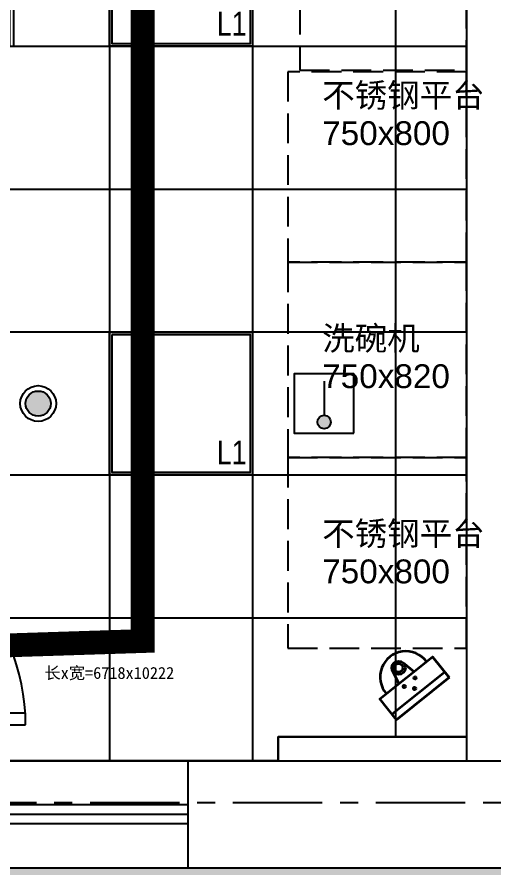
# Model space of a CAD drawing. Header units: millimetres. Extents: x -6033 to 120673, y -816267322945 to 90533.
# Drawn here: x 88294 to 90295, y 65940 to 69513 of the extents above; entities that cross this region are included whole.
import ezdxf
from ezdxf.enums import TextEntityAlignment as Align

# ---------------------------------------------------------------- set-up
doc = ezdxf.new("R2010")
doc.units = ezdxf.units.MM
for name, pattern in [('Hidden', [7.14375, 4.7625, -2.38125]), ('I-AR$0$CENTER', [2, 1.25, -0.25, 0.25, -0.25]), ('I-PLAN$0$ACAD_ISO02W100', [15, 12, -3]), ('I-PLAN$0$DASH', [0.35, 0.25, -0.1])]:
    doc.linetypes.add(name, pattern=pattern)
for name, color, linetype in [('I-AR$0$1-窗', 2, 'Continuous'), ('I-AR$0$9-填充', 8, 'Continuous'), ('I-AR$0$D-BASE-WALL', 4, 'Continuous'), ('I-CEILING$0$0-LIGHT-RC', 1, 'Continuous'), ('I-CEILING$0$0-LIGHT-TXT', 90, 'Continuous'), ('I-CEILING$0$EQUIP-消防', 3, 'Continuous'), ('I-CEILING$0$EQUIP_喷头', 90, 'Continuous'), ('I-CEILING$0$I-RCP', 2, 'Continuous'), ('I-CEILING$0$I-RCP-AIR', 64, 'Continuous'), ('I-CEILING$0$RC-Hatch【天花填充】', 251, 'Continuous'), ('I-PLAN$0$I-PL-FURN', 1, 'I-PLAN$0$DASH'), ('I-PLAN$0$I—平面—门', 1, 'Continuous'), ('I-PLAN$0$L-ELEV-MARK', 253, 'Continuous'), ('RC-Text【天花文字】', 2, 'Continuous'), ('流线', 10, 'Continuous')]:
    doc.layers.add(name, color=color, linetype=linetype)
for name, color, linetype, lineweight in [('I-AR$0$GZET_COL_GRID_1-200_轴线', 8, 'I-AR$0$CENTER', 25), ('I-AR$0$I-SCOPE', 252, 'Continuous', 35), ('I-CEILING$0$_ACM-A-DETL', 7, 'Continuous', 9), ('I-CEILING$0$_ACM-E-EQMT-SECT', 3, 'Continuous', 35), ('I-PLAN$0$_ACM-A-WALL-HACH', 251, 'Continuous', 9), ('I-PLAN$0$I-PL-WALL-FHINISH', 73, 'Continuous', 13)]:
    doc.layers.add(name, color=color, linetype=linetype, lineweight=lineweight)
doc.styles.add('I-CEILING$0$I-CEILING$0$ar', font='arial.ttf', dxfattribs={"width": 0.8})
doc.styles.add('I-CEILING$0$Standard', font='arial.ttf')
doc.styles.add('I-CEILING$0$黑体', font='simhei.ttf', dxfattribs={"height": 600})
doc.styles.add('I-PLAN$0$Arial', font='ARIALUNI.ttf')
doc.styles.add('文字', font='SimSun.ttf', dxfattribs={"width": 0.95})

# ---------------------------------------------------------------- blocks, each defined once
blk = doc.blocks.new('I-AR$0$chuanghu1')
for p, q in [((0, 3230), (450, 3230)), ((0, 1770), (450, 1770)), ((0, 1460), (450, 1460)), ((0, 0), (450, 0))]:
    blk.add_line(p, q)
at = {"layer": 'I-AR$0$1-窗'}
for p, q in [((185, 3230), (185, 1770)), ((225, 3230), (225, 1770)), ((265, 3230), (265, 1770)), ((185, 1460), (185, 0)), ((225, 1460), (225, 0)), ((265, 1460), (265, 0))]:
    blk.add_line(p, q, dxfattribs=at)
blk = doc.blocks.new('I-AR$0$海龙_1211170131')
at = {"layer": 'I-AR$0$GZET_COL_GRID_1-200_轴线', "ltscale": 300}
blk.add_line((-2225, 65990), (116415, 65990), dxfattribs=at)
blk = doc.blocks.new('I-AR')
at = {"layer": 'I-AR$0$9-填充'}
h = blk.add_hatch(dxfattribs=at)
h.set_pattern_fill('GRASS', color=256, scale=20)
h.set_pattern_definition([(90, (-273251.65, 190733.45), (-359.21024, 359.21024), [95.25, -623.1705]), (45, (-273251.65, 190733.45), (-359.21024, 359.21024), [95.25, -412.75]), (135, (-273251.65, 190733.45), (-359.21024, -359.21024), [95.25, -412.75])])
edge = h.paths.add_edge_path()
edge.add_line((96200, 65940), (67080, 65940))
edge.add_line((67080, 65940), (67098.6, 65404.4))
edge.add_arc((66800.6, 58350.8), 7059.9, 59.55584, 87.58101, ccw=False)
edge.add_arc((66906.5, 58690.4), 6713.9, -7.21528, 58.86646, ccw=False)
edge.add_arc((66662.1, 58632.8), 6949.7, 311.20338, 353.50924, ccw=False)
edge.add_line((71240.1, 53404), (71240.1, 51864.2))
edge.add_arc((67179.4, 51841.1), 4060.7, -50.8069, 0.3254, ccw=False)
edge.add_arc((73234.3, 55945.4), 8047, 244.30739, 262.38101)
edge.add_arc((72594.4, 52652.3), 4702.3, 264.7896, 298.7985)
edge.add_arc((72620.9, 53741.8), 5670.9, 293.2518, 330.6093)
edge.add_arc((73250.8, 52752), 4669.2, 337.4147, 357.6495)
edge.add_arc((84681.6, 51782.8), 6810, 142.38646, 173.4424, ccw=False)
edge.add_arc((84374.3, 52142.9), 6347.7, 93.15543, 143.26832, ccw=False)
edge.add_arc((84659, 52466.3), 6047.9, 43.87324, 96.0179, ccw=False)
edge.add_arc((84453.3, 51889.9), 6601.3, -39.79964, 46.24277, ccw=False)
edge.add_arc((81977.6, 54545.9), 10213.6, 299.35774, 317.64212, ccw=False)
edge.add_arc((89994.8, 40495.1), 5964.1, 120.30887, 149.04958)
edge.add_arc((87881.4, 41845.8), 3457.6, 150.2341, 180.1544)
edge.add_arc((85724.1, 42303.9), 1381.8, 199.7699, 246.5201)
edge.add_arc((82877.2, 37779.2), 3985.3, -35.3096, 54.8164, ccw=False)
edge.add_arc((80299.1, 40760.9), 7869.3, 301.87336, 317.80806, ccw=False)
edge.add_arc((84638.8, 33541.6), 567.3, 108.97, 192.3597)
edge.add_arc((84831.7, 33583.9), 764.8, 192.3597, 228.2217)
edge.add_arc((87824.9, 35942), 4565.6, 219.8972, 247.6208)
edge.add_arc((89768.5, 40705.2), 9710.1, 247.71727, 260.93678)
edge.add_arc((85123.5, 20762.4), 10812.5, 51.71832, 73.25432, ccw=False)
edge.add_arc((87587.8, 24098.7), 6668.2, 6.6977, 50.5793, ccw=False)
edge.add_line((94210.5, 24876.4), (96200, 24876.4))
edge.add_line((96200, 24876.4), (96200, 65940))
h.paths.add_polyline_path([(79188.2, 58194.7), (76733.9, 58362.1), (76901.3, 60816.4), (79355.6, 60649)], flags=16)
h.paths.add_polyline_path([(78974.4, 58439.8), (76979, 58575.9), (77115.1, 60571.3), (79110.5, 60435.2)], flags=0)
at = {"layer": 'I-AR$0$I-SCOPE'}
h = blk.add_hatch(dxfattribs=at)
h.set_pattern_fill('ANSI31', color=256, scale=200)
h.paths.add_polyline_path([(63300, 72640), (66630, 72640), (66630, 70889.4), (90600, 70890), (90600, 66390), (96650, 66390), (96650, 24876.4), (18340, 24876.4), (18340, 66390), (48090, 66390), (48090, 72640), (51400, 72640), (51400, 72649.9), (52869.5, 72649.9), (52869.5, 72640), (55240, 72640), (55240, 72790), (59460, 72790), (59460, 72640), (61830.5, 72640), (61830.5, 72649.9), (63300, 72649.9)], flags=16)
h.paths.add_polyline_path([(7330, 0), (7330, -1770), (11180, -1770), (11180, 0), (18450, 0), (18450, 2900), (27550, 2900), (27550, 18090), (37037.3, 18090), (37037.3, 17350), (96200, 17350), (96200, 18120), (114640, 18120), (114640, 84500), (0, 84500), (0, 0)])
at = {"layer": 'I-AR$0$D-BASE-WALL'}
for p, q in [((90180, 73760), (90180, 66390)), ((66630, 66390), (96120, 66390)), ((64615, 65940), (96200, 65940))]:
    blk.add_line(p, q, dxfattribs=at)
blk.add_lwpolyline([(89390, 66390), (89390, 66490), (90180, 66490)], dxfattribs=at)
at = {"layer": 'I-AR$0$D-BASE-WALL', "rotation": 270}
blk.add_blockref('I-AR$0$chuanghu1', (85780, 66390), dxfattribs=at)
at = {"layer": 'I-AR$0$GZET_COL_GRID_1-200_轴线'}
blk.add_blockref('I-AR$0$海龙_1211170131', (225, 225), dxfattribs=at)
blk = doc.blocks.new('I-PLAN$0$A$C3849a8ba')
at = {"layer": 'I-PLAN$0$I-PL-WALL-FHINISH'}
blk.add_lwpolyline([(0, -200), (50, -200), (50, 0), (0, 0)], close=True, dxfattribs=at)
at = {"layer": 'I-PLAN$0$I—平面—门'}
blk.add_lwpolyline([(50, -1050), (100, -1050), (100, -200), (50, -200)], close=True, dxfattribs=at)
at = {"layer": 'I-PLAN$0$L-ELEV-MARK'}
blk.add_arc((50, -200), 850, 270, 0, dxfattribs=at)
blk = doc.blocks.new('I-PLAN')
at = {"layer": 'I-PLAN$0$_ACM-A-WALL-HACH'}
h = blk.add_hatch(dxfattribs=at)
h.set_pattern_fill('ANSI31', color=256, scale=10, angle=45)
h.paths.add_polyline_path([(88260, 70790), (88260, 70890), (88030, 70890), (88030, 70790), (88230, 70790)], flags=17)
h.paths.add_polyline_path([(79671.5, 69390), (78155, 69390), (78155, 68990), (77955, 68990), (77955, 69590), (79671.5, 69590)], flags=17)
h.paths.add_polyline_path([(80271.5, 69390), (80271.5, 69590), (80780, 69590), (80780, 68990), (80580, 68990), (80580, 69390)], flags=17)
h.paths.add_polyline_path([(74580, 69590), (73930, 69590), (73930, 69390), (74580, 69390)])
h.paths.add_polyline_path([(68780, 69590), (69430, 69590), (69430, 69390), (68780, 69390)])
h.paths.add_polyline_path([(87280, 66490), (87480, 66490), (87480, 66390), (87280, 66390)])
h.paths.add_polyline_path([(82180, 68990), (82180, 69390), (84230, 69390), (84230, 66490), (84430, 66490), (84430, 69390), (85280, 69390), (85280, 69590), (81980, 69590), (81980, 68990)])
h.paths.add_polyline_path([(87480, 67390), (87480, 69390), (88280, 69390), (88280, 69590), (88080, 69590), (86480, 69590), (86480, 69390), (87280, 69390), (87280, 67390)], flags=17)
h.paths.add_polyline_path([(72130, 68170), (72130, 66490), (72330, 66490), (72330, 67870), (73130, 67870), (73130, 68070), (72330, 68070), (72330, 68170)])
h.paths.add_polyline_path([(71230, 68170), (71230, 66390), (71030, 66390), (71030, 67870), (70230, 67870), (70230, 68070), (71030, 68070), (71030, 68170)])
h.paths.add_polyline_path([(72130, 69070), (72330, 69070), (72330, 69390), (73030, 69390), (73030, 69590), (72130, 69590)])
h.paths.add_polyline_path([(71230, 69070), (71030, 69070), (71030, 69390), (70330, 69390), (70330, 69590), (71230, 69590)])
h.paths.add_polyline_path([(67800, 69490), (67830, 69490), (67830, 69590), (67800, 69590)], flags=17)
h.paths.add_polyline_path([(76755, 69590), (75180, 69590), (75180, 69390), (75330, 69390), (75330, 66390), (75530, 66390), (75530, 69390), (76555, 69390), (76555, 68990), (76755, 68990)])
h.paths.add_polyline_path([(68180, 69590), (68180, 69390), (68030, 69390), (68030, 66520), (67780, 66520), (67780, 66390), (67400, 66390), (67400, 66720), (67830, 66720), (67830, 69590)])
edge = h.paths.add_edge_path()
edge.add_line((89860, 70890), (88860, 70890))
edge.add_line((75530, 66520), (84230, 66520))
edge.add_line((75530, 66720), (84230, 66720))
at = {"layer": 'I-PLAN$0$I-PL-FURN', "ltscale": 500}
for points in [[(89480, 70090), (89480, 69290), (90180, 69290), (90180, 70090)], [(89430, 68483), (90180, 68483), (90180, 69283), (89430, 69283)], [(89430, 67663), (90180, 67663), (90180, 68483), (89430, 68483)], [(89430, 66863), (90180, 66863), (90180, 67663), (89430, 67663)]]:
    blk.add_lwpolyline(points, close=True, dxfattribs=at)
at = {"layer": 'I-PLAN$0$L-ELEV-MARK', "rotation": 90}
blk.add_blockref('I-PLAN$0$A$C3849a8ba', (87280, 66490.6), dxfattribs=at)
at = {"layer": 'I-PLAN$0$I-PL-FURN', "linetype": 'I-PLAN$0$ACAD_ISO02W100', "char_height": 100, "width": 151170.167, "attachment_point": 1, "style": 'I-PLAN$0$Arial'}
for s, insert in [('{\\fArial Unicode MS|b0|i0|c134|p34;不锈钢平台}', (89574.5, 69234.2)), ('{\\fArial Unicode MS|b0|i0|c134|p34;750x800}', (89574.5, 69075.1)), ('{\\fArial Unicode MS|b0|i0|c134|p34;洗碗机}', (89574.5, 68213.9)), ('{\\fArial Unicode MS|b0|i0|c134|p34;750x820}', (89574.5, 68054.8)), ('{\\fArial Unicode MS|b0|i0|c134|p34;不锈钢平台}', (89574.5, 67394.3)), ('{\\fArial Unicode MS|b0|i0|c134|p34;750x800}', (89574.5, 67235.2))]:
    blk.add_mtext(s, dxfattribs=dict(at, insert=insert))
blk = doc.blocks.new('I-CEILING$0$A$C9c5a774d')
at = {"layer": 'I-CEILING$0$0-LIGHT-RC'}
for points in [[(0, 600), (600, 600), (600, 0), (0, 0)], [(10, 590), (590, 590), (590, 10), (10, 10)]]:
    blk.add_lwpolyline(points, close=True, dxfattribs=at)
at = {"layer": 'I-CEILING$0$0-LIGHT-TXT', "style": 'I-CEILING$0$I-CEILING$0$ar', "width": 0.8}
blk.add_text('L1', height=100, dxfattribs=at).set_placement((449.9, 44.6))
blk = doc.blocks.new('I-CEILING$0$海龍_09300082')
h = blk.add_hatch(color=256)
h.dxf.hatch_style = 1
h.paths.add_polyline_path([(-56.2, -405.4, 1), (56.2, -405.4, 1)])
blk.add_line((0, -62.5), (0, -349.2))
blk.add_lwpolyline([(250, -500), (250, 0), (-250, 0), (-250, -500)], close=True)
blk.add_circle((0, -405.4), 56.3)
at = {"style": 'I-CEILING$0$Standard', "flags": 1}
blk.add_attdef('A', text='', height=0.01, dxfattribs=at).set_placement((0, -250), align=Align.MIDDLE_CENTER)
blk = doc.blocks.new('I-CEILING$0$A$C81734cc7')
at = {"layer": 'I-CEILING$0$_ACM-A-DETL'}
h = blk.add_hatch(color=256, dxfattribs=at)
edge = h.paths.add_edge_path()
edge.add_arc((0, 0), 52.5, 0, 360)
for radius in [75, 52.5]:
    blk.add_circle((0, 0), radius)
blk = doc.blocks.new('I-CEILING$0$彩色半球摄像机')
for points in [[(-3.5, 14.8, 1), (7.2, 14.8, 1)], [(-32.5, -18.6, 1), (-21.8, -18.5, 1)], [(25.5, -18.6, 1), (36.2, -18.5, 1)]]:
    blk.add_hatch(color=256).paths.add_polyline_path(points)
for p, q in [((-139.3, 40.6), (142.9, 40.6)), ((-27.5, -100.9), (-40.5, -42)), ((28.2, -100.9), (41.2, -42))]:
    blk.add_line(p, q)
blk.add_lwpolyline([(-139.3, 69.8), (142.9, 69.8), (142.9, -42), (-139.3, -42)], close=True)
for centre, radius in [((1.8, 14.8), 5.37), ((-27.2, -18.5), 5.37), ((30.8, -18.5), 5.37), ((0.3, -94.7), 28.5), ((0.3, -94.7), 17.8)]:
    blk.add_circle(centre, radius)
blk.add_arc((0.3, -46.1), 107.7, 177.807, 2.193)
blk = doc.blocks.new('I-CEILING')
at = {"layer": 'I-CEILING$0$RC-Hatch【天花填充】'}
h = blk.add_hatch(dxfattribs=at)
h.set_pattern_fill('_USER', color=256, scale=600, double=1, pattern_type=0)
h.set_pattern_definition([(0, (88682.5, 69390), (0, 600), []), (90, (88682.5, 69390), (-600, 4e-14), [])])
h.paths.add_polyline_path([(89390, 66390), (87480, 66390), (87480, 69390), (88280, 69390), (88280, 69590), (88130, 69590), (88130, 70790), (90180, 70790), (90180, 66490), (89390, 66490)])
for p in [(88682.5, 69390), (88682.5, 67590)]:
    blk.add_blockref('I-CEILING$0$A$C9c5a774d', p)
at = {"layer": 'I-CEILING$0$EQUIP-消防', "xscale": 0.4999999999999927, "yscale": 0.4999999999999927, "zscale": 0.4999999999999927}
blk.add_blockref('I-CEILING$0$海龍_09300082', (89582.5, 68015), dxfattribs=at)
at = {"layer": 'I-CEILING$0$EQUIP_喷头'}
blk.add_blockref('I-CEILING$0$A$C81734cc7', (88382.5, 67890), dxfattribs=at)
at = {"layer": 'I-CEILING$0$I-RCP-AIR', "style": 'I-CEILING$0$黑体'}
for tag, p in [('R', (61966.4, 71748.9)), ('R', (61966.4, 66925.2)), ('R', (51736.1, 63924.8)), ('R', (62976.1, 63924.8)), ('S', (56433.6, 63065))]:
    blk.add_attdef(tag, text='', height=100, dxfattribs=at).set_placement(p, align=Align.MIDDLE_CENTER)
at = {"layer": 'I-CEILING$0$_ACM-E-EQMT-SECT', "rotation": 218.7470640975275}
blk.add_blockref('I-CEILING$0$彩色半球摄像机', (89954.4, 66706.5), dxfattribs=at)
at = {"layer": 'I-CEILING$0$I-RCP'}
blk.add_lwpolyline([(89390, 66390), (87480, 66390), (87480, 69390), (88280, 69390), (88280, 69590), (88130, 69590), (88130, 70790), (90180, 70790), (90180, 66490), (89390, 66490)], close=True, dxfattribs=at)

msp = doc.modelspace()

# ---------------------------------------------------------------- linework, layer by layer
at = {"layer": '流线', "color": 3, "linetype": 'Hidden', "ltscale": 100, "const_width": 100}
msp.add_lwpolyline([(92040, 77056.4), (85857.7, 71662.9), (85857.7, 70074.6), (88820.7, 70078.3), (88820.7, 66892.8), (87017.5, 66834.7), (85322.1, 68738.1)], dxfattribs=at)

# ---------------------------------------------------------------- block references
for name in ['I-AR', 'I-PLAN']:
    msp.add_blockref(name, (0, 0))

# ---------------------------------------------------------------- next in the draw order: block references
msp.add_blockref('I-CEILING', (0, 0))

# ---------------------------------------------------------------- next in the draw order: texts
at = {"layer": 'RC-Text【天花文字】', "style": '文字'}
msp.add_text('长x宽=6718x10222', height=50, dxfattribs=at).set_placement((88681.1, 66759.7), align=Align.MIDDLE)
msp.add_text('长x宽=6718x10222', height=50, dxfattribs=at).set_placement((88681.1, 66759.7), align=Align.MIDDLE)

doc.saveas('drawing.dxf')
